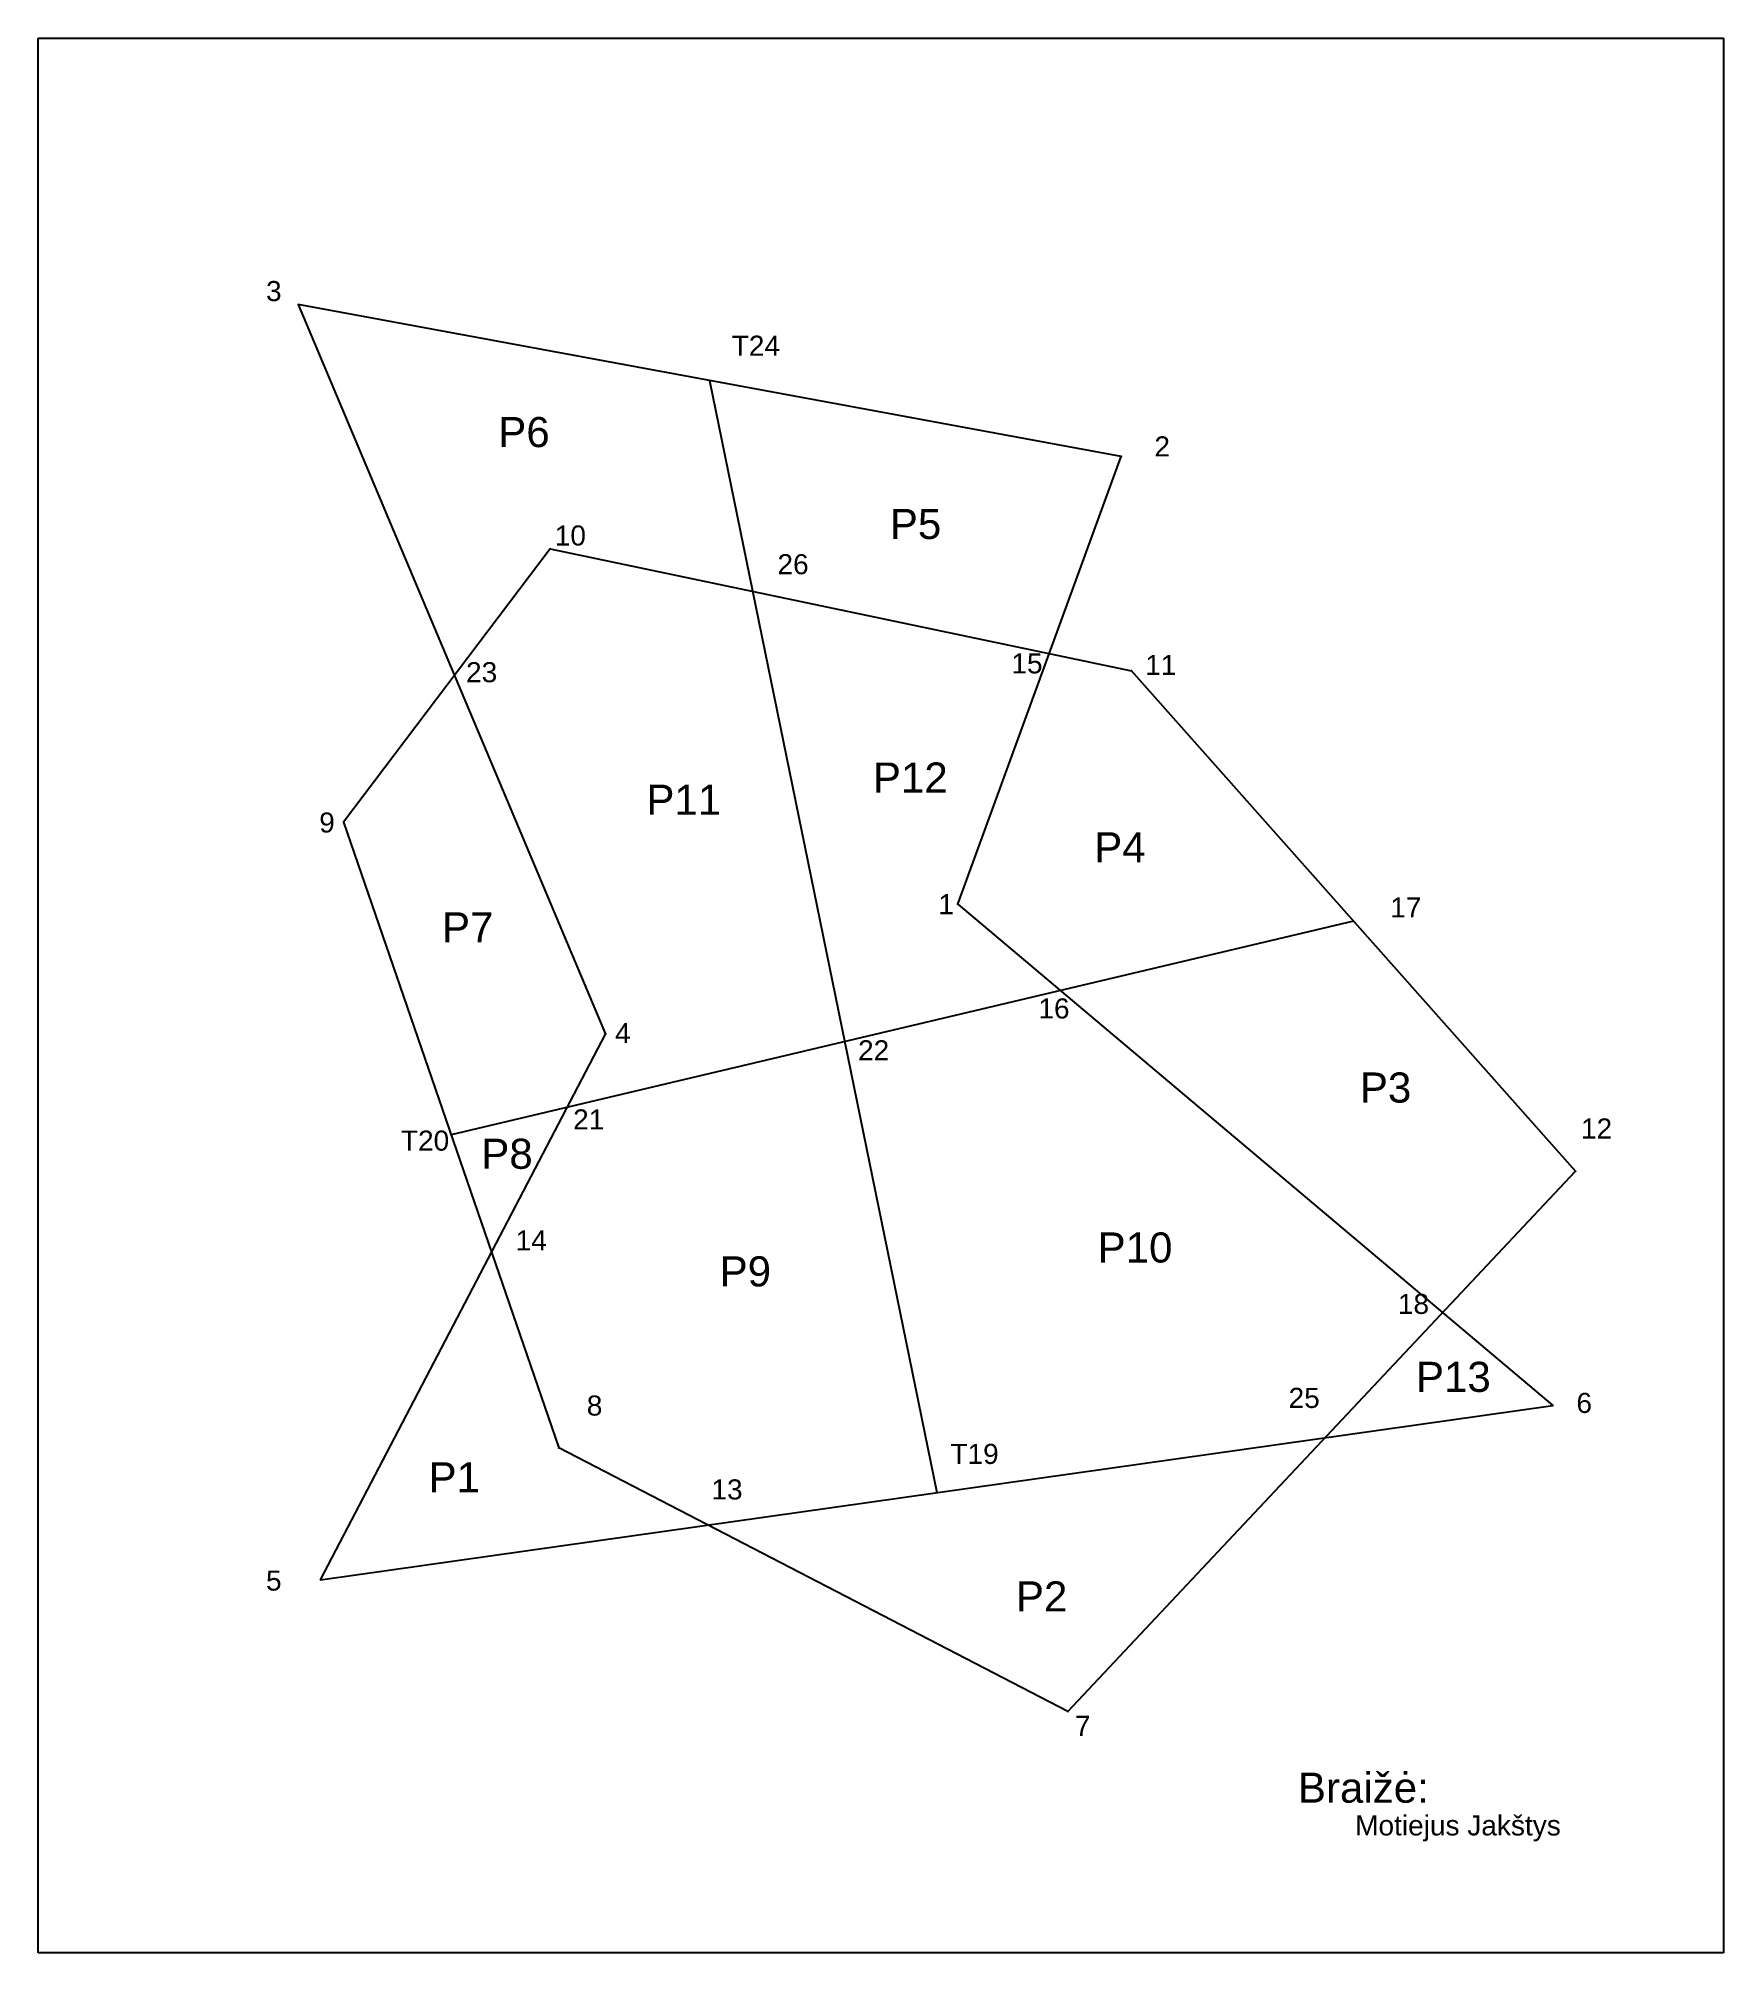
# Model space of a CAD drawing. Header units: metres. Extents: x 4137 to 5816, y 4852 to 6759.
import ezdxf

# ---------------------------------------------------------------- set-up
doc = ezdxf.new("R2010")
doc.units = ezdxf.units.M
doc.header["$MEASUREMENT"] = 0
doc.layers.add('dots', color=7, linetype='Continuous')
doc.styles.get("Standard").update_dxf_attribs({"font": 'Arial.ttf'})

msp = doc.modelspace()

# ---------------------------------------------------------------- linework, layer by layer
for p, q in [((4137.1, 4851.7), (4137.1, 6759.5)), ((4137.1, 6759.5), (5816.4, 6759.5)), ((5816.4, 6759.5), (5816.4, 4851.7)), ((5216.1, 6342.8), (4395.9, 6494.1)), ((4395.9, 6494.1), (4702.4, 5767.2)), ((4806, 6418.5), (5032.3, 5310.2)), ((5053.4, 5896.6), (5216.1, 6342.8)), ((4647.2, 6250.7), (4441.1, 5978.4)), ((4647.2, 6250.7), (5226.4, 6129.3)), ((5668.9, 5630.4), (5226.4, 6129.3)), ((4441.1, 5978.4), (4655.7, 5354.7)), ((5053.4, 5896.6), (5646.2, 5396.9)), ((5447.7, 5879.8), (4548.4, 5666.6)), ((4418.3, 5223.4), (4702.4, 5767.2)), ((5163, 5092), (5668.9, 5630.4)), ((4418.3, 5223.4), (5646.2, 5396.9)), ((5163, 5092), (4655.7, 5354.7)), ((5816.4, 4851.7), (4137.1, 4851.7))]:
    msp.add_line(p, q)
at = {"ltscale": 2}
msp.add_point((5216.1, 6342.8), dxfattribs=at)
for p in [(5216.1, 6342.8), (5216.1, 6342.8), (5053.4, 5896.6)]:
    msp.add_point(p)
at = {"layer": 'dots', "color": 6, "const_width": 0.925}
for points in [[(4395.5, 6494.1, 1), (4396.4, 6494.1, 1)], [(4805.5, 6418.5, 1), (4806.5, 6418.5, 1)], [(5215.6, 6342.8, 1), (5216.5, 6342.8, 1)], [(4646.8, 6250.7, 1), (4647.7, 6250.7, 1)], [(4848.4, 6208.4, 1), (4849.4, 6208.4, 1)], [(5144, 6146.4, 1), (5144.9, 6146.4, 1)], [(4551.3, 6124.5, 1), (4552.2, 6124.5, 1)], [(5225.9, 6129.3, 1), (5226.9, 6129.3, 1)], [(4440.7, 5978.4, 1), (4441.6, 5978.4, 1)], [(5052.9, 5896.6, 1), (5053.8, 5896.6, 1)], [(5447.2, 5879.8, 1), (5448.1, 5879.8, 1)], [(5155, 5810.5, 1), (5155.9, 5810.5, 1)], [(4701.9, 5767.2, 1), (4702.9, 5767.2, 1)], [(4940.1, 5759.6, 1), (4941, 5759.6, 1)], [(4663.7, 5694, 1), (4664.6, 5694, 1)], [(4547.9, 5666.6, 1), (4548.9, 5666.6, 1)], [(5668.5, 5630.4, 1), (5669.4, 5630.4, 1)], [(4588.2, 5549.5, 1), (4589.1, 5549.5, 1)], [(5536, 5489.4, 1), (5536.9, 5489.4, 1)], [(5645.8, 5396.9, 1), (5646.7, 5396.9, 1)], [(5418.9, 5364.8, 1), (5419.8, 5364.8, 1)], [(4655.2, 5354.7, 1), (4656.1, 5354.7, 1)], [(5031.8, 5310.2, 1), (5032.7, 5310.2, 1)], [(4803.5, 5277.9, 1), (4804.5, 5277.9, 1)], [(4417.9, 5223.4, 1), (4418.8, 5223.4, 1)], [(5162.5, 5092, 1), (5163.4, 5092, 1)]]:
    msp.add_lwpolyline(points, format="xyb", close=True, dxfattribs=at)

# ---------------------------------------------------------------- texts
for s, height, p in [('3', 20, (4364, 6497.6)), ('T24', 20, (4828, 6443.2)), ('P6', 30, (4595.4, 6352.1)), ('2', 20, (5249.2, 6342.8)), ('P5', 30, (4985.6, 6260.5)), ('10', 20, (4651.7, 6254)), ('26', 20, (4873.6, 6225.4)), ('15', 20, (5106.7, 6126.6)), ('11', 20, (5240, 6125)), ('23', 20, (4563.3, 6117.8)), ('P12', 30, (4968.7, 6007.8)), ('P11', 30, (4743, 5985.7)), ('9', 20, (4417, 5968)), ('P4', 30, (5189.2, 5938.3)), ('1', 20, (5033.9, 5886.6)), ('17', 20, (5484.2, 5883.4)), ('P7', 30, (4539.4, 5858.5)), ('16', 20, (5133.6, 5782.7)), ('4', 20, (4711.8, 5758.2)), ('22', 20, (4953.9, 5741)), ('P3', 30, (5453.9, 5698.9)), ('21', 20, (4670, 5672.1)), ('T20', 20, (4498.4, 5651)), ('12', 20, (5674.2, 5663.1)), ('P8', 30, (4578.5, 5632.9)), ('14', 20, (4612.7, 5551.6)), ('P10', 30, (5192.6, 5539.5)), ('P9', 30, (4816, 5515.7)), ('18', 20, (5491.8, 5488.3)), ('P13', 30, (5509.8, 5410.6)), ('8', 20, (4683.6, 5387)), ('25', 20, (5382.9, 5394.6)), ('6', 20, (5669.7, 5389.6)), ('T19', 20, (5045.9, 5338.8)), ('P1', 30, (4525.9, 5310.5)), ('13', 20, (4807.8, 5303.4)), ('5', 20, (4364, 5212.6)), ('P2', 30, (5111.2, 5191.8)), ('7', 20, (5170, 5067.8)), ('Braižė:', 30, (5392.2, 5001.2)), ('Motiejus Jakštys', 20, (5449.2, 4968.6))]:
    msp.add_text(s, height=height).set_placement(p)

doc.saveas('drawing.dxf')
